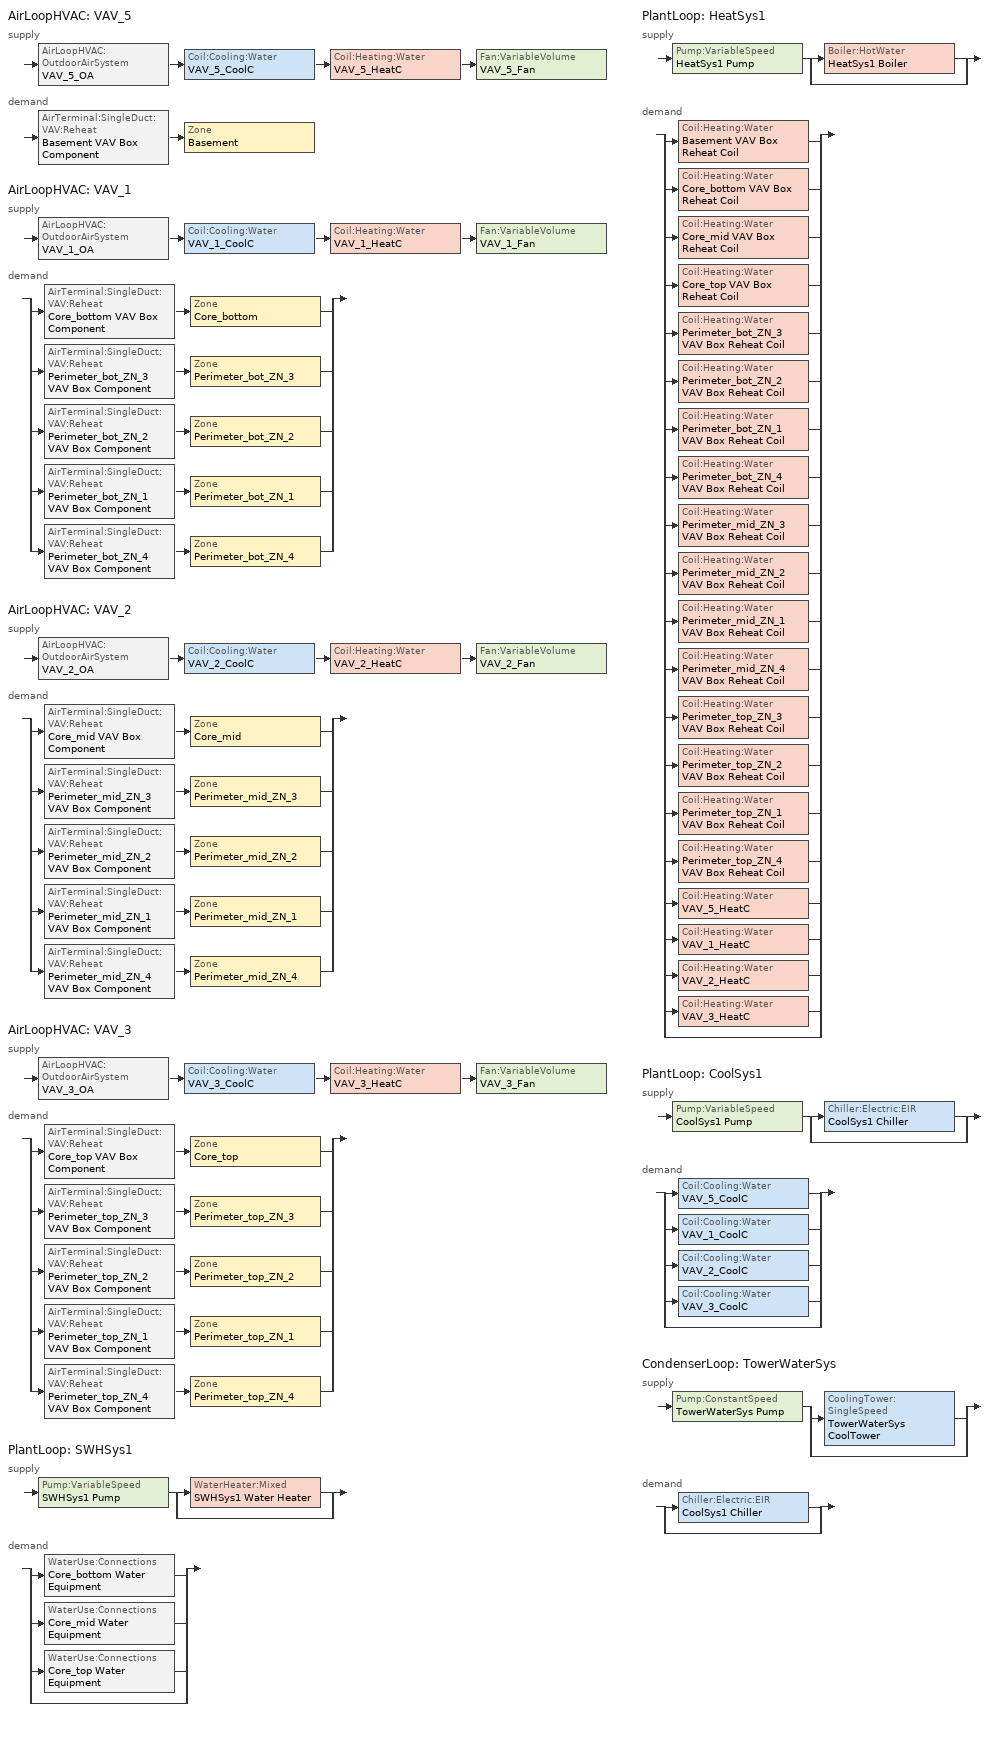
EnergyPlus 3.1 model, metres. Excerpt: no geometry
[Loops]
AirLoopHVAC 'VAV_5'
 supply: AirLoopHVAC:OutdoorAirSystem 'VAV_5_OA' > Coil:Cooling:Water 'VAV_5_CoolC' > Coil:Heating:Water 'VAV_5_HeatC' > Fan:VariableVolume 'VAV_5_Fan'
 demand: AirTerminal:SingleDuct:VAV:Reheat 'Basement VAV Box Component' > Zone 'Basement'
AirLoopHVAC 'VAV_1'
 supply: AirLoopHVAC:OutdoorAirSystem 'VAV_1_OA' > Coil:Cooling:Water 'VAV_1_CoolC' > Coil:Heating:Water 'VAV_1_HeatC' > Fan:VariableVolume 'VAV_1_Fan'
 demand: split
  | AirTerminal:SingleDuct:VAV:Reheat 'Core_bottom VAV Box Component' > Zone 'Core_bottom'
  | AirTerminal:SingleDuct:VAV:Reheat 'Perimeter_bot_ZN_3 VAV Box Component' > Zone 'Perimeter_bot_ZN_3'
  | AirTerminal:SingleDuct:VAV:Reheat 'Perimeter_bot_ZN_2 VAV Box Component' > Zone 'Perimeter_bot_ZN_2'
  | AirTerminal:SingleDuct:VAV:Reheat 'Perimeter_bot_ZN_1 VAV Box Component' > Zone 'Perimeter_bot_ZN_1'
  | AirTerminal:SingleDuct:VAV:Reheat 'Perimeter_bot_ZN_4 VAV Box Component' > Zone 'Perimeter_bot_ZN_4'
AirLoopHVAC 'VAV_2'
 supply: AirLoopHVAC:OutdoorAirSystem 'VAV_2_OA' > Coil:Cooling:Water 'VAV_2_CoolC' > Coil:Heating:Water 'VAV_2_HeatC' > Fan:VariableVolume 'VAV_2_Fan'
 demand: split
  | AirTerminal:SingleDuct:VAV:Reheat 'Core_mid VAV Box Component' > Zone 'Core_mid'
  | AirTerminal:SingleDuct:VAV:Reheat 'Perimeter_mid_ZN_3 VAV Box Component' > Zone 'Perimeter_mid_ZN_3'
  | AirTerminal:SingleDuct:VAV:Reheat 'Perimeter_mid_ZN_2 VAV Box Component' > Zone 'Perimeter_mid_ZN_2'
  | AirTerminal:SingleDuct:VAV:Reheat 'Perimeter_mid_ZN_1 VAV Box Component' > Zone 'Perimeter_mid_ZN_1'
  | AirTerminal:SingleDuct:VAV:Reheat 'Perimeter_mid_ZN_4 VAV Box Component' > Zone 'Perimeter_mid_ZN_4'
AirLoopHVAC 'VAV_3'
 supply: AirLoopHVAC:OutdoorAirSystem 'VAV_3_OA' > Coil:Cooling:Water 'VAV_3_CoolC' > Coil:Heating:Water 'VAV_3_HeatC' > Fan:VariableVolume 'VAV_3_Fan'
 demand: split
  | AirTerminal:SingleDuct:VAV:Reheat 'Core_top VAV Box Component' > Zone 'Core_top'
  | AirTerminal:SingleDuct:VAV:Reheat 'Perimeter_top_ZN_3 VAV Box Component' > Zone 'Perimeter_top_ZN_3'
  | AirTerminal:SingleDuct:VAV:Reheat 'Perimeter_top_ZN_2 VAV Box Component' > Zone 'Perimeter_top_ZN_2'
  | AirTerminal:SingleDuct:VAV:Reheat 'Perimeter_top_ZN_1 VAV Box Component' > Zone 'Perimeter_top_ZN_1'
  | AirTerminal:SingleDuct:VAV:Reheat 'Perimeter_top_ZN_4 VAV Box Component' > Zone 'Perimeter_top_ZN_4'
PlantLoop 'SWHSys1'
 supply: Pump:VariableSpeed 'SWHSys1 Pump' > split
  | WaterHeater:Mixed 'SWHSys1 Water Heater'
  | bypass
 demand: split
  | WaterUse:Connections 'Core_bottom Water Equipment'
  | WaterUse:Connections 'Core_mid Water Equipment'
  | WaterUse:Connections 'Core_top Water Equipment'
  | bypass
PlantLoop 'HeatSys1'
 supply: Pump:VariableSpeed 'HeatSys1 Pump' > split
  | Boiler:HotWater 'HeatSys1 Boiler'
  | bypass
 demand: split
  | Coil:Heating:Water 'Basement VAV Box Reheat Coil'
  | Coil:Heating:Water 'Core_bottom VAV Box Reheat Coil'
  | Coil:Heating:Water 'Core_mid VAV Box Reheat Coil'
  | Coil:Heating:Water 'Core_top VAV Box Reheat Coil'
  | Coil:Heating:Water 'Perimeter_bot_ZN_3 VAV Box Reheat Coil'
  | Coil:Heating:Water 'Perimeter_bot_ZN_2 VAV Box Reheat Coil'
  | Coil:Heating:Water 'Perimeter_bot_ZN_1 VAV Box Reheat Coil'
  | Coil:Heating:Water 'Perimeter_bot_ZN_4 VAV Box Reheat Coil'
  | Coil:Heating:Water 'Perimeter_mid_ZN_3 VAV Box Reheat Coil'
  | Coil:Heating:Water 'Perimeter_mid_ZN_2 VAV Box Reheat Coil'
  | Coil:Heating:Water 'Perimeter_mid_ZN_1 VAV Box Reheat Coil'
  | Coil:Heating:Water 'Perimeter_mid_ZN_4 VAV Box Reheat Coil'
  | Coil:Heating:Water 'Perimeter_top_ZN_3 VAV Box Reheat Coil'
  | Coil:Heating:Water 'Perimeter_top_ZN_2 VAV Box Reheat Coil'
  | Coil:Heating:Water 'Perimeter_top_ZN_1 VAV Box Reheat Coil'
  | Coil:Heating:Water 'Perimeter_top_ZN_4 VAV Box Reheat Coil'
  | Coil:Heating:Water 'VAV_5_HeatC'
  | Coil:Heating:Water 'VAV_1_HeatC'
  | Coil:Heating:Water 'VAV_2_HeatC'
  | Coil:Heating:Water 'VAV_3_HeatC'
  | bypass
PlantLoop 'CoolSys1'
 supply: Pump:VariableSpeed 'CoolSys1 Pump' > split
  | Chiller:Electric:EIR 'CoolSys1 Chiller'
  | bypass
 demand: split
  | Coil:Cooling:Water 'VAV_5_CoolC'
  | Coil:Cooling:Water 'VAV_1_CoolC'
  | Coil:Cooling:Water 'VAV_2_CoolC'
  | Coil:Cooling:Water 'VAV_3_CoolC'
  | bypass
CondenserLoop 'TowerWaterSys'
 supply: Pump:ConstantSpeed 'TowerWaterSys Pump' > split
  | CoolingTower:SingleSpeed 'TowerWaterSys CoolTower'
  | bypass
 demand: split
  | Chiller:Electric:EIR 'CoolSys1 Chiller'
  | bypass
[Material:NoMass]
AIR: Roughness=Smooth; Thermal Resistance {(m2-K)/W}=0.2515; Thermal Absorptance=0.8; Solar Absorptance=0.5; Visible Absorptance=0.5
[ComponentCost:LineItem]
Name | Line Item Type | Item | Cost per Each | Quantity | Cost per Unit of Output Capacity
People:Basement | General | Basement | 1 | 95.8476
LIGHTING EQUIP:Basement | Lights | Basement |  |  | 1
ElectricEquipment:Basement:PlugMisc | General | Basement | 1 | 17.2454
People:Core_bottom | General | Core_bottom | 1 | 136.239
LIGHTING EQUIP:Core_bottom | Lights | Core_bottom |  |  | 1
ElectricEquipment:Core_bottom:PlugMisc | General | Core_bottom | 1 | 20.4358
People:Core_mid | General | Core_mid | 1 | 1362.39
LIGHTING EQUIP:Core_mid | Lights | Core_mid |  |  | 1
ElectricEquipment:Core_mid:PlugMisc | General | Core_mid | 1 | 204.3585
Infiltration:Core_top | General | Core_top | 1 | 0.7721
People:Core_top | General | Core_top | 1 | 136.239
LIGHTING EQUIP:Core_top | Lights | Core_top |  |  | 1
ElectricEquipment:Core_top:Elevators | General | Core_top | 1 | 240.7403
Infiltration:Perimeter_bot_ZN_3 | General | Perimeter_bot_ZN_3 | 1 | 0.0597
People:Perimeter_bot_ZN_3 | General | Perimeter_bot_ZN_3 | 1 | 16.8616
LIGHTING EQUIP:Perimeter_bot_ZN_3 | Lights | Perimeter_bot_ZN_3 |  |  | 1
ElectricEquipment:Perimeter_bot_ZN_3:PlugMisc | General | Perimeter_bot_ZN_3 | 1 | 2.5292
Infiltration:Perimeter_bot_ZN_2 | General | Perimeter_bot_ZN_2 | 1 | 0.04
People:Perimeter_bot_ZN_2 | General | Perimeter_bot_ZN_2 | 1 | 10.8663
LIGHTING EQUIP:Perimeter_bot_ZN_2 | Lights | Perimeter_bot_ZN_2 |  |  | 1
ElectricEquipment:Perimeter_bot_ZN_2:PlugMisc | General | Perimeter_bot_ZN_2 | 1 | 1.6299
Infiltration:Perimeter_bot_ZN_1 | General | Perimeter_bot_ZN_1 | 1 | 0.0597
People:Perimeter_bot_ZN_1 | General | Perimeter_bot_ZN_1 | 1 | 16.862
LIGHTING EQUIP:Perimeter_bot_ZN_1 | Lights | Perimeter_bot_ZN_1 |  |  | 1
ElectricEquipment:Perimeter_bot_ZN_1:PlugMisc | General | Perimeter_bot_ZN_1 | 1 | 2.5293
Infiltration:Perimeter_bot_ZN_4 | General | Perimeter_bot_ZN_4 | 1 | 0.04
People:Perimeter_bot_ZN_4 | General | Perimeter_bot_ZN_4 | 1 | 10.8663
LIGHTING EQUIP:Perimeter_bot_ZN_4 | Lights | Perimeter_bot_ZN_4 |  |  | 1
ElectricEquipment:Perimeter_bot_ZN_4:PlugMisc | General | Perimeter_bot_ZN_4 | 1 | 1.6299
Infiltration:Perimeter_mid_ZN_3 | General | Perimeter_mid_ZN_3 | 1 | 0.5972
People:Perimeter_mid_ZN_3 | General | Perimeter_mid_ZN_3 | 1 | 168.6161
LIGHTING EQUIP:Perimeter_mid_ZN_3 | Lights | Perimeter_mid_ZN_3 |  |  | 1
ElectricEquipment:Perimeter_mid_ZN_3:PlugMisc | General | Perimeter_mid_ZN_3 | 1 | 25.2924
Infiltration:Perimeter_mid_ZN_2 | General | Perimeter_mid_ZN_2 | 1 | 0.4003
People:Perimeter_mid_ZN_2 | General | Perimeter_mid_ZN_2 | 1 | 108.6626
LIGHTING EQUIP:Perimeter_mid_ZN_2 | Lights | Perimeter_mid_ZN_2 |  |  | 1
ElectricEquipment:Perimeter_mid_ZN_2:PlugMisc | General | Perimeter_mid_ZN_2 | 1 | 16.2994
Infiltration:Perimeter_mid_ZN_1 | General | Perimeter_mid_ZN_1 | 1 | 0.5972
People:Perimeter_mid_ZN_1 | General | Perimeter_mid_ZN_1 | 1 | 168.6198
LIGHTING EQUIP:Perimeter_mid_ZN_1 | Lights | Perimeter_mid_ZN_1 |  |  | 1
ElectricEquipment:Perimeter_mid_ZN_1:PlugMisc | General | Perimeter_mid_ZN_1 | 1 | 25.293
Infiltration:Perimeter_mid_ZN_4 | General | Perimeter_mid_ZN_4 | 1 | 0.4003
People:Perimeter_mid_ZN_4 | General | Perimeter_mid_ZN_4 | 1 | 108.6626
LIGHTING EQUIP:Perimeter_mid_ZN_4 | Lights | Perimeter_mid_ZN_4 |  |  | 1
ElectricEquipment:Perimeter_mid_ZN_4:PlugMisc | General | Perimeter_mid_ZN_4 | 1 | 16.2994
Infiltration:Perimeter_top_ZN_3 | General | Perimeter_top_ZN_3 | 1 | 0.1553
People:Perimeter_top_ZN_3 | General | Perimeter_top_ZN_3 | 1 | 16.8616
LIGHTING EQUIP:Perimeter_top_ZN_3 | Lights | Perimeter_top_ZN_3 |  |  | 1
ElectricEquipment:Perimeter_top_ZN_3:PlugMisc | General | Perimeter_top_ZN_3 | 1 | 2.5292
Infiltration:Perimeter_top_ZN_2 | General | Perimeter_top_ZN_2 | 1 | 0.1016
People:Perimeter_top_ZN_2 | General | Perimeter_top_ZN_2 | 1 | 10.8663
LIGHTING EQUIP:Perimeter_top_ZN_2 | Lights | Perimeter_top_ZN_2 |  |  | 1
ElectricEquipment:Perimeter_top_ZN_2:PlugMisc | General | Perimeter_top_ZN_2 | 1 | 1.6299
Infiltration:Perimeter_top_ZN_1 | General | Perimeter_top_ZN_1 | 1 | 0.1553
People:Perimeter_top_ZN_1 | General | Perimeter_top_ZN_1 | 1 | 16.862
LIGHTING EQUIP:Perimeter_top_ZN_1 | Lights | Perimeter_top_ZN_1 |  |  | 1
ElectricEquipment:Perimeter_top_ZN_1:PlugMisc | General | Perimeter_top_ZN_1 | 1 | 2.5293
Infiltration:Perimeter_top_ZN_4 | General | Perimeter_top_ZN_4 | 1 | 0.1016
People:Perimeter_top_ZN_4 | General | Perimeter_top_ZN_4 | 1 | 10.8663
LIGHTING EQUIP:Perimeter_top_ZN_4 | Lights | Perimeter_top_ZN_4 |  |  | 1
ElectricEquipment:Perimeter_top_ZN_4:PlugMisc | General | Perimeter_top_ZN_4 | 1 | 1.6299
[Sizing:Zone] Zone Cooling Design Supply Air Temperature {C}=14; Zone Heating Design Supply Air Temperature {C}=40; Zone Cooling Design Supply Air Humidity Ratio {kg-H20/kg-air}=0.0085; Zone Heating Design Supply Air Humidity Ratio {kg-H20/kg-air}=0.008; Outdoor Air Method=Flow/Zone; Outside Air Flow per Zone Floor Area {(m3/s)/m2}=0; Cooling Design Air Flow Method {Flow/Zone | DesignDay | DesignDayWithLimit}=DesignDayWithLimit; Cooling Minimum Air Flow=0; Cooling Minimum Air Flow Fraction=0; Heating Design Air Flow Method {Flow/Zone | DesignDay}=DesignDay; Heating Design Air Flow Rate=0
Name | Outside Air Flow per Zone {m3/s}
Basement | 0.958476
Core_bottom; Core_mid; Core_top | 1.36239
Perimeter_bot_ZN_3; Perimeter_mid_ZN_3; Perimeter_top_ZN_3 | 0.168616
Perimeter_bot_ZN_2; Perimeter_bot_ZN_4; Perimeter_mid_ZN_2; Perimeter_mid_ZN_4; Perimeter_top_ZN_2; Perimeter_top_ZN_4 | 0.108663
Perimeter_bot_ZN_1; Perimeter_mid_ZN_1; Perimeter_top_ZN_1 | 0.16862
[ZoneControl:Thermostat] Control Type Schedule=Dual Zone Control Type Sched
Name | Zone | Control 1
Basement Thermostat | Basement | Basement DualSPSched
Core_bottom Thermostat | Core_bottom | Core_bottom DualSPSched
Core_mid Thermostat | Core_mid | Core_mid DualSPSched
Core_top Thermostat | Core_top | Core_top DualSPSched
Perimeter_bot_ZN_3 Thermostat | Perimeter_bot_ZN_3 | Perimeter_bot_ZN_3 DualSPSched
Perimeter_bot_ZN_2 Thermostat | Perimeter_bot_ZN_2 | Perimeter_bot_ZN_2 DualSPSched
Perimeter_bot_ZN_1 Thermostat | Perimeter_bot_ZN_1 | Perimeter_bot_ZN_1 DualSPSched
Perimeter_bot_ZN_4 Thermostat | Perimeter_bot_ZN_4 | Perimeter_bot_ZN_4 DualSPSched
Perimeter_mid_ZN_3 Thermostat | Perimeter_mid_ZN_3 | Perimeter_mid_ZN_3 DualSPSched
Perimeter_mid_ZN_2 Thermostat | Perimeter_mid_ZN_2 | Perimeter_mid_ZN_2 DualSPSched
Perimeter_mid_ZN_1 Thermostat | Perimeter_mid_ZN_1 | Perimeter_mid_ZN_1 DualSPSched
Perimeter_mid_ZN_4 Thermostat | Perimeter_mid_ZN_4 | Perimeter_mid_ZN_4 DualSPSched
Perimeter_top_ZN_3 Thermostat | Perimeter_top_ZN_3 | Perimeter_top_ZN_3 DualSPSched
Perimeter_top_ZN_2 Thermostat | Perimeter_top_ZN_2 | Perimeter_top_ZN_2 DualSPSched
Perimeter_top_ZN_1 Thermostat | Perimeter_top_ZN_1 | Perimeter_top_ZN_1 DualSPSched
Perimeter_top_ZN_4 Thermostat | Perimeter_top_ZN_4 | Perimeter_top_ZN_4 DualSPSched
[ThermostatSetpoint:DualSetpoint] Heating Setpoint Temperature Schedule=HTGSETP_SCH; Cooling Setpoint Temperature Schedule=CLGSETP_SCH
Basement DualSPSched; Core_bottom DualSPSched; Core_mid DualSPSched; Core_top DualSPSched; Perimeter_bot_ZN_3 DualSPSched; Perimeter_bot_ZN_2 DualSPSched; Perimeter_bot_ZN_1 DualSPSched; Perimeter_bot_ZN_4 DualSPSched; Perimeter_mid_ZN_3 DualSPSched; Perimeter_mid_ZN_2 DualSPSched; Perimeter_mid_ZN_1 DualSPSched; Perimeter_mid_ZN_4 DualSPSched; Perimeter_top_ZN_3 DualSPSched; Perimeter_top_ZN_2 DualSPSched; Perimeter_top_ZN_1 DualSPSched; Perimeter_top_ZN_4 DualSPSched
[Zone equipment]
Basement: Basement VAV Box Component
Core_bottom: Core_bottom VAV Box Component
Core_mid: Core_mid VAV Box Component
Core_top: Core_top VAV Box Component
Perimeter_bot_ZN_3: Perimeter_bot_ZN_3 VAV Box Component
Perimeter_bot_ZN_2: Perimeter_bot_ZN_2 VAV Box Component
Perimeter_bot_ZN_1: Perimeter_bot_ZN_1 VAV Box Component
Perimeter_bot_ZN_4: Perimeter_bot_ZN_4 VAV Box Component
Perimeter_mid_ZN_3: Perimeter_mid_ZN_3 VAV Box Component
Perimeter_mid_ZN_2: Perimeter_mid_ZN_2 VAV Box Component
Perimeter_mid_ZN_1: Perimeter_mid_ZN_1 VAV Box Component
Perimeter_mid_ZN_4: Perimeter_mid_ZN_4 VAV Box Component
Perimeter_top_ZN_3: Perimeter_top_ZN_3 VAV Box Component
Perimeter_top_ZN_2: Perimeter_top_ZN_2 VAV Box Component
Perimeter_top_ZN_1: Perimeter_top_ZN_1 VAV Box Component
Perimeter_top_ZN_4: Perimeter_top_ZN_4 VAV Box Component
[AirTerminal:SingleDuct:VAV:Reheat] Availability Schedule=ALWAYS_ON; Maximum Air Flow Rate {m3/s}=AUTOSIZE; Zone Minimum Air Flow Input Method=Constant; Constant Minimum Air Flow Fraction=0.3; Maximum Hot Water or Steam Flow Rate {m3/s}=AUTOSIZE; Minimum Hot Water or Steam Flow Rate {m3/s}=0; Convergence Tolerance=0.001; Damper Heating Action=Normal
Name | Reheat Coil
Basement VAV Box Component | Basement VAV Box Reheat Coil
Core_bottom VAV Box Component | Core_bottom VAV Box Reheat Coil
Core_mid VAV Box Component | Core_mid VAV Box Reheat Coil
Core_top VAV Box Component | Core_top VAV Box Reheat Coil
Perimeter_bot_ZN_3 VAV Box Component | Perimeter_bot_ZN_3 VAV Box Reheat Coil
Perimeter_bot_ZN_2 VAV Box Component | Perimeter_bot_ZN_2 VAV Box Reheat Coil
Perimeter_bot_ZN_1 VAV Box Component | Perimeter_bot_ZN_1 VAV Box Reheat Coil
Perimeter_bot_ZN_4 VAV Box Component | Perimeter_bot_ZN_4 VAV Box Reheat Coil
Perimeter_mid_ZN_3 VAV Box Component | Perimeter_mid_ZN_3 VAV Box Reheat Coil
Perimeter_mid_ZN_2 VAV Box Component | Perimeter_mid_ZN_2 VAV Box Reheat Coil
Perimeter_mid_ZN_1 VAV Box Component | Perimeter_mid_ZN_1 VAV Box Reheat Coil
Perimeter_mid_ZN_4 VAV Box Component | Perimeter_mid_ZN_4 VAV Box Reheat Coil
Perimeter_top_ZN_3 VAV Box Component | Perimeter_top_ZN_3 VAV Box Reheat Coil
Perimeter_top_ZN_2 VAV Box Component | Perimeter_top_ZN_2 VAV Box Reheat Coil
Perimeter_top_ZN_1 VAV Box Component | Perimeter_top_ZN_1 VAV Box Reheat Coil
Perimeter_top_ZN_4 VAV Box Component | Perimeter_top_ZN_4 VAV Box Reheat Coil
[Coil:Heating:Water] Availablility Schedule=ALWAYS_ON; U-Factor Times Area Value {W/K}=AUTOSIZE; Maximum Water Flow Rate {m3/s}=AUTOSIZE; Coil Peformance input method=UFactorTimesAreaAndDesignWaterFlowRate; Nominal Capacity=AUTOSIZE; Design Inlet Water Temperature=82.2; Design Inlet Air Temperature=16.6; Design Outlet Water Temperature=71.1; Design Outlet Air Temperature=32.2
Basement VAV Box Reheat Coil; Core_bottom VAV Box Reheat Coil; Core_mid VAV Box Reheat Coil; Core_top VAV Box Reheat Coil; Perimeter_bot_ZN_3 VAV Box Reheat Coil; Perimeter_bot_ZN_2 VAV Box Reheat Coil; Perimeter_bot_ZN_1 VAV Box Reheat Coil; Perimeter_bot_ZN_4 VAV Box Reheat Coil; Perimeter_mid_ZN_3 VAV Box Reheat Coil; Perimeter_mid_ZN_2 VAV Box Reheat Coil; Perimeter_mid_ZN_1 VAV Box Reheat Coil; Perimeter_mid_ZN_4 VAV Box Reheat Coil; Perimeter_top_ZN_3 VAV Box Reheat Coil; Perimeter_top_ZN_2 VAV Box Reheat Coil; Perimeter_top_ZN_1 VAV Box Reheat Coil; Perimeter_top_ZN_4 VAV Box Reheat Coil; VAV_5_HeatC; VAV_1_HeatC; VAV_2_HeatC; VAV_3_HeatC
[WaterUse:Connections]
Name | Water Use Equipment 1
Core_bottom Water Equipment | Core_bottom Water Equipment
Core_mid Water Equipment | Core_mid Water Equipment
Core_top Water Equipment | Core_top Water Equipment
[WaterUse:Equipment] Peak Flow Rate {m3/s}=2.23972e-05; Flow Rate Fraction Schedule=BLDG_SWH_SCH
Name | Target Temperature Schedule | Hot Water Supply Temperature Schedule Name  {C} | Zone | Sensible Fraction Schedule | Latent Fraction Schedule
Core_bottom Water Equipment | Core_bottom Water Equipment Temp Sched | Core_bottom Water Equipment Hot Supply Temp Sched | Core_bottom | Core_bottom Water Equipment Sensible fract sched | Core_bottom Water Equipment Latent fract sched
Core_mid Water Equipment | Core_mid Water Equipment Temp Sched | Core_mid Water Equipment Hot Supply Temp Sched | Core_mid | Core_mid Water Equipment Sensible fract sched | Core_mid Water Equipment Latent fract sched
Core_top Water Equipment | Core_top Water Equipment Temp Sched | Core_top Water Equipment Hot Supply Temp Sched | Core_top | Core_top Water Equipment Sensible fract sched | Core_top Water Equipment Latent fract sched
[AirLoopHVAC] Design Supply Air Flow Rate {m3/s}=AUTOSIZE
VAV_5; VAV_1; VAV_2; VAV_3
[Controller:WaterCoil] Control Variable {Temperature | HumidityRatio | TemperatureAndHumidityRatio | Flow}=Temperature; Maximum Actuated Flow {m3/s}=AUTOSIZE; Minimum Actuated Flow {m3/s}=0
Name | Action {Normal | Reverse} | Actuator Variable {Flow} | Actuator Variable {FLOW} | Controller Convergence Tolerance {delta C} [Delta temp from setpoint]
VAV_5_CoolC_Controller; VAV_1_CoolC_Controller; VAV_2_CoolC_Controller; VAV_3_CoolC_Controller | Reverse | Flow
VAV_5_HeatC_Controller; VAV_1_HeatC_Controller; VAV_2_HeatC_Controller; VAV_3_HeatC_Controller | Normal |  | Flow | 0.0001
[SetpointManager:Scheduled]
Name | Control Variable {Temperature| others } | Schedule | Setpoint Node or NodeList | Control Variable {TEMP} | Setpoint Node
VAV_5 SAT setpoint | Temperature | Seasonal-Reset-Supply-Air-Temp-Sch | VAV_5 Supply Equipment Outlet Node
VAV_1 SAT setpoint | Temperature | Seasonal-Reset-Supply-Air-Temp-Sch | VAV_1 Supply Equipment Outlet Node
VAV_2 SAT setpoint | Temperature | Seasonal-Reset-Supply-Air-Temp-Sch | VAV_2 Supply Equipment Outlet Node
VAV_3 SAT setpoint | Temperature | Seasonal-Reset-Supply-Air-Temp-Sch | VAV_3 Supply Equipment Outlet Node
SWHSys1 Loop Setpoint Manager |  | SWHSys1-Loop-Temp-Schedule |  | Temperature | SWHSys1 Supply Outlet Node
HeatSys1 Loop Setpoint Manager |  | HW-Loop-Temp-Schedule |  | Temperature | HeatSys1 Supply Outlet Node
CoolSys1 Loop Setpoint Manager |  | CW-Loop-Temp-Schedule |  | Temperature | CoolSys1 Supply Outlet Node
[SetpointManager:MixedAir]
Name | Control Variable {Temperature} | Setpoint Node or NodeList | Control Variable
VAV_5_CoolC SAT Manager | Temperature | VAV_5_CoolC-VAV_5_HeatCNode
VAV_5_HeatC SAT Manager | Temperature | VAV_5_HeatC-VAV_5_FanNode
VAV_5_OAMixed Air Temp Manager |  | VAV_5_OA-VAV_5_CoolCNode | Temperature
VAV_1_CoolC SAT Manager | Temperature | VAV_1_CoolC-VAV_1_HeatCNode
VAV_1_HeatC SAT Manager | Temperature | VAV_1_HeatC-VAV_1_FanNode
VAV_1_OAMixed Air Temp Manager |  | VAV_1_OA-VAV_1_CoolCNode | Temperature
VAV_2_CoolC SAT Manager | Temperature | VAV_2_CoolC-VAV_2_HeatCNode
VAV_2_HeatC SAT Manager | Temperature | VAV_2_HeatC-VAV_2_FanNode
VAV_2_OAMixed Air Temp Manager |  | VAV_2_OA-VAV_2_CoolCNode | Temperature
VAV_3_CoolC SAT Manager | Temperature | VAV_3_CoolC-VAV_3_HeatCNode
VAV_3_HeatC SAT Manager | Temperature | VAV_3_HeatC-VAV_3_FanNode
VAV_3_OAMixed Air Temp Manager |  | VAV_3_OA-VAV_3_CoolCNode | Temperature
[Sizing:System] Type Of Load To Size On {Sensible}=Sensible; Design Outdoor Air Flow Rate {m3/s}=AUTOSIZE; Minimum System Air Flow Ratio=0.3; Preheat Design Temperature {C}=7; Preheat Design Humidity Ratio {kg-H2O/kg-air}=0.008; Precool Design Temperature {C}=12.8; Precool Design Humidity Ratio {kg-H2O/kg-air}=0.008; Central Cooling Design Supply Air Temperature {C}=12.8; Central Heating Design Supply Air Temperature {C}=16.7; Sizing Option {Coincident | NonCoincident}=NonCoincident; 100% Outdoor Air in Cooling {Yes | No}=No; 100% Outdoor Air in Heating {Yes | No}=No; Central Cooling Design Supply Air Humidity Ratio {kg-H2O/kg-air}=0.0085; Central Heating Design Supply Air Humidity Ratio {kg-H2O/kg-air}=0.008; Cooling Design Air Flow Method=DesignDay; Cooling Design Air Flow Rate {m3/s}=0; Heating Design Air Flow Method=DesignDay; Heating Design Air Flow Rate {m3/s}=0
VAV_5; VAV_1; VAV_2; VAV_3
[Controller:OutdoorAir] Minimum Outdoor Air Flow Rate {m3/s}=AUTOSIZE; Maximum Outdoor Air Flow Rate {m3/s}=AUTOSIZE; Economizer Control Type=DifferentialDryBulb; Economizer Control Action Type=ModulateFlow; Economizer Maximum Limit Dry-Bulb Temperature {C}=28; Economizer Maximum Limit Enthalpy {J/kg}=64000; Economizer Minimum Limit Dry-Bulb Temperature {C}=0; Lockout Type=NoLockout; Minimum Limit Type=FixedMinimum; Minimum Outdoor Air Schedule=MinOA_Sched
VAV_5_OA_Controller; VAV_1_OA_Controller; VAV_2_OA_Controller; VAV_3_OA_Controller
[Coil:Cooling:Water] Availability Schedule=ALWAYS_ON; Design Water Flow Rate {m3/s}=AUTOSIZE; Design Air Flow Rate {m3/s}=AUTOSIZE; Design Inlet Water Temperature {C}=AUTOSIZE; Design Inlet Air Temperature {C}=AUTOSIZE; Design Outlet Air Temperature {C}=AUTOSIZE; Design Inlet Humidity Ratio {kg-H2O/kg-air}=AUTOSIZE; Design Outlet Humidity Ratio {kg-H2O/kg-air}=AUTOSIZE; Type of Analysise {*******}=SimpleAnalysis; Heat Exchanger Configuration {*********}=CrossFlow
VAV_5_CoolC; VAV_1_CoolC; VAV_2_CoolC; VAV_3_CoolC
[Fan:VariableVolume] Availability Schedule=HVACOperationSchd; Maximum Flow Rate {m3/s}=AUTOSIZE; Minimum Flow Rate {m3/s}=0; Motor In Airstream Fraction=1; Fan Coefficient 1=0.0407599; Fan Coefficient 2=0.088045; Fan Coefficient 3=-0.0729261; Fan Coefficient 4=0.94374; Fan Coefficient 5=0
Name | Fan Efficiency | Pressure Rise {Pa} | Motor Efficiency
VAV_5_Fan | 0.5915 | 1388.304 | 0.91
VAV_1_Fan | 0.6084 | 1388.304 | 0.936
VAV_2_Fan | 0.6175 | 1388.304 | 0.95
VAV_3_Fan | 0.61425 | 1572.416 | 0.945
[PlantLoop] Fluid Type {WATER}=Water; Maximum Loop Flow Rate {m3/s}=AUTOSIZE; Minimum Loop Flow Rate {m3/s}=0; Loop Volume {m3}=AUTOSIZE; Load Distribution Scheme {OPTIMAL | SEQUENTIAL}=Optimal
Name | Loop Equipment Operation Scheme | Maximum Loop Temperature {C} | Minimum Loop Temperature {C}
SWHSys1 | SWHSys1 Loop Operation Scheme List | 60 | 10
HeatSys1 | HeatSys1 Loop Operation Scheme List | 100 | 10
CoolSys1 | CoolSys1 Loop Operation Scheme List | 98 | 1
[Sizing:Plant]
Name | Loop Type {COOLING | HEATING} | Design Loop Exit Temperature {C} | Design Loop Temperature Difference {C} | Loop Type {COOLING | HEATING | CONDENSER}
SWHSys1 | Heating | 60 | 5
HeatSys1 | Heating | 82 | 11
CoolSys1 | Cooling | 7.22 | 6.67
TowerWaterSys |  | 29.4 | 5.6 | CONDENSER
[PlantEquipmentOperationSchemes] Control Scheme 1 Schedule=PlantOnSched
Name | Control Scheme 1 Object Type {*******} | Control Scheme 1
SWHSys1 Loop Operation Scheme List | PlantEquipmentOperation:HeatingLoad | SWHSys1 Operation Scheme
HeatSys1 Loop Operation Scheme List | PlantEquipmentOperation:HeatingLoad | HeatSys1 Operation Scheme
CoolSys1 Loop Operation Scheme List | PlantEquipmentOperation:CoolingLoad | CoolSys1 Operation Scheme
[PlantEquipmentOperation:HeatingLoad] Load Range 1 Lower Limit {W}=0; Load Range 1 Upper Limit {W}=1000000000000000
Name | Priority Control 1 Equipment List
SWHSys1 Operation Scheme | SWHSys1 Equipment List
HeatSys1 Operation Scheme | HeatSys1 Equipment List
[PlantEquipmentList]
SWHSys1 Equipment List: SWHSys1 Water Heater
HeatSys1 Equipment List: HeatSys1 Boiler
CoolSys1 Equipment List: CoolSys1 Chiller
[Pump:VariableSpeed] Rated Flow Rate {m3/s}=AUTOSIZE; Rated Pump Head {Pa} [179352 Pa = 60 ft]=179352; Rated Power Consumption {W}=AUTOSIZE; Fraction of Motor Inefficiencies to Fluid Stream=0; Coefficient 1 of the Part Load Performance Curve=0; Coefficient 2 of the Part Load Performance Curve=1; Coefficient 3 of the Part Load Performance Curve=0; Coefficient 4 of the Part Load Performance Curve=0; Minimum Flow Rate {m3/s}=0; Pump Control Type {Continuous | Intermittent}=Intermittent
Name | Motor Efficiency
SWHSys1 Pump | 0.85
HeatSys1 Pump | 0.875
CoolSys1 Pump | 0.9
[WaterHeater:Mixed]
SWHSys1 Water Heater: Tank Volume {m3}=0.7571; Setpoint Temperature Schedule=SWHSys1 Water Heater Setpoint Temperature Schedule Name; Deadband Temperature Difference {deltaC}=2; Maximum Temperature Limit {C}=82.2222; Heater Control Type {Cycle | Modulate}=Cycle; Heater Maximum Capacity {W}=845000; Heater Fuel Type=NATURALGAS; Heater Thermal Efficiency=0.8; Off Cycle Parasitic Fuel Consumption Rate {W}=20; Off Cycle Parasitic Fuel Type=NATURALGAS; Off Cycle Parasitic Heat Fraction To Tank=0.8; On Cycle Parasitic Fuel Type=NATURALGAS; Ambient Temperature Indicator {Schedule | Zone | Outdoors}=SCHEDULE; Ambient Temperature Schedule=SWHSys1 Water Heater Ambient Temperature Schedule Name; Off Cycle Loss Coefficient to Ambient Temperature {W/K}=6; On Cycle Loss Coefficient to Ambient Temperature {W/K}=6; Use Side Effectiveness=1; Source Side Effectiveness=1; Use Side Design Flow Rate=AUTOSIZE; Source Side Design Flow Rate=AUTOSIZE; Indirect Water Heater Recovery Time=1.5
[Boiler:HotWater]
HeatSys1 Boiler: Fuel Type=NATURALGAS; Nominal Capacity {W}=AUTOSIZE; Nominal Thermal Efficiency=0.786; Design Water Outlet Temperature {C}=81; Design Water Flow Rate {m3/s}=AUTOSIZE; Minimum Part Load Ratio=0; Maximum Part Load Ratio=1.2; Optimum Part Load Ratio=1; Water Outlet Upper Temperature Limit {C}=95; Boiler Flow Mode=VariableFlow; Parasitic Electric Load=0; Sizing Factor=1
[PlantEquipmentOperation:CoolingLoad] Load Range 1 Lower Limit {W}=0
Name | Load Range 1 Upper Limit {W} | Priority Control 1 Equipment List
CoolSys1 Operation Scheme | 100000000000000 | CoolSys1 Equipment List
TowerWaterSys Operation Scheme | 1000000000000 | TowerWaterSys Equipment List
[Chiller:Electric:EIR]
CoolSys1 Chiller: Reference Capacity {W}=AUTOSIZE; Reference COP { }=5.5; Reference Leaving Chilled Water Temperature {C}=6.67; Reference Entering Condenser Fluid Temperature {C}=29.4; Reference Chilled Water Flow Rate {m3/s}=AutoSize; Reference Condenser Water Flow Rate {m3/s}=AutoSize; Cooling Capacity Function of Temperature Curve=TraneChillerClgCapFuncTemp; Electric Input to Cooling Output Ratio Function of Temperature Curve=TraneChillerEIRFuncTemp; Electric Input to Cooling Output Ratio Function of Part Load Ratio Curve=TraneChillerEIRFuncPLR; Minimum Part Load Ratio=0.15; Maximum Part Load Ratio=1; Optimum Part Load Ratio=0.8; Minimum Unloading Ratio=0.15; Condenser Type=WaterCooled; Condenser Fan Power Ratio {W/W}=0; Leaving Chilled Water Lower Temperature Limit {C}=2; Chiller Flow Mode=VariableFlow; Design Heat Recovery Water Flow Rate {m3/s}=0; Sizing Factor=1
[CondenserLoop]
TowerWaterSys: Fluid Type {WATER}=Water; Loop Equipment Operation Scheme=TowerWaterSys Loop Operation Scheme List; Maximum Loop Temperature {C}=80; Minimum Loop Temperature {C}=5; Maximum Loop Flow Rate {m3/s}=AUTOSIZE; Minimum Loop Flow Rate {m3/s}=0; Loop Volume {m3}=AUTOSIZE; Load Distribution Scheme {OPTIMAL | SEQUENTIAL}=Sequential
[CondenserEquipmentOperationSchemes]
TowerWaterSys Loop Operation Scheme List: Control Scheme 1 Object Type {*******}=PlantEquipmentOperation:CoolingLoad; Control Scheme 1=TowerWaterSys Operation Scheme; Control Scheme 1 Schedule=PlantOnSched
[CondenserEquipmentList]
TowerWaterSys Equipment List: TowerWaterSys CoolTower
[Pump:ConstantSpeed]
TowerWaterSys Pump: Rated Flow Rate {m3/s}=AUTOSIZE; Rated Pump Head {Pa} [179352 Pa = 60 ft]=179352; Rated Power Consumption {W}=AUTOSIZE; Motor Efficiency=0.87; Fraction of Motor Inefficiencies to Fluid Stream=0; Pump Control Type {Continuous | Intermittent}=Intermittent
[CoolingTower:SingleSpeed]
TowerWaterSys CoolTower: Design Water Flow Rate {m3/s}=AUTOSIZE; Design Air Flow Rate {m3/s}=AUTOSIZE; Fan Power At Design Air Flow Rate {W}=AUTOSIZE; U-Factor Times Area Value at Design Air Flow Rate {W/K}=AUTOSIZE; Air Flow Rate In Free Convection Regime {m3/s}=AUTOSIZE; U-Factor Times Area Value at Free Convection Air Flow Rate {W/K}=AUTOSIZE; Performance Input Method {NominalCapacity | UFactorTimesAreaAndDesignWaterFlowRate}=UFactorTimesAreaAndDesignWaterFlowRate; Evaporation Loss Mode { LossFactor | SaturatedExit }=SaturatedExit; Drift Loss Percent=0.008; Blowdown Calculation Mode { ConcentrationRatio | ScheduledRate }=ConcentrationRatio; Blowdown Concentration Ratio=3; Capacity Control  { FanCycling |  FluidBypass }=FanCycling; Sizing Factor=1
[Schedule:Compact]
BLDG_SWH_SCH: Through: 12/31, For: Weekdays SummerDesignDay, Until: 05:00, 0.05, Until: 06:00, 0.08, Until: 07:00, 0.07, Until: 08:00, 0.19, Until: 09:00, 0.35, Until: 10:00, 0.38, Until: 11:00, 0.39, Until: 12:00, 0.47, Until: 13:00, 0.57, Until: 14:00, 0.54, Until: 15:00, 0.34, Until: 16:00, 0.33, Until: 17:00, 0.44, Until: 18:00, 0.26, Until: 19:00, 0.21, Until: 20:00, 0.15, Until: 21:00, 0.17, Until: 22:00, 0.08, Until: 24:00, 0.05, For: Saturday WinterDesignDay, Until: 05:00, 0.05, Until: 06:00, 0.08, Until: 07:00, 0.07, Until: 08:00, 0.11, Until: 09:00, 0.15, Until: 10:00, 0.21, Until: 11:00, 0.19, Until: 12:00, 0.23, Until: 13:00, 0.2, Until: 14:00, 0.19, Until: 15:00, 0.15, Until: 16:00, 0.13, Until: 17:00, 0.14, Until: 21:00, 0.07, Until: 22:00, 0.09, Until: 24:00, 0.05, For: Sunday Holidays AllOtherDays, Until: 05:00, 0.04, Until: 06:00, 0.07, Until: 11:00, 0.04, Until: 13:00, 0.06, Until: 14:00, 0.09, Until: 15:00, 0.06, Until: 21:00, 0.04, Until: 22:00, 0.07, Until: 24:00, 0.04
ALWAYS_ON; PlantOnSched; MinOA_Sched: Through: 12/31, For: AllDays, Until: 24:00, 1
HVACOperationSchd: Through: 12/31, For: Weekdays SummerDesignDay, Until: 06:00, 0, Until: 22:00, 1, Until: 24:00, 0, For: Saturday WinterDesignDay, Until: 06:00, 0, Until: 18:00, 1, Until: 24:00, 0, For: Sunday Holidays AllOtherDays, Until: 24:00, 0
HTGSETP_SCH: Through: 12/31, For: Weekdays, Until: 05:00, 15.6, Until: 19:00, 21, Until: 24:00, 15.6, For SummerDesignDay, Until: 24:00, 15.6, For: Saturday, Until: 06:00, 15.6, Until: 17:00, 21, Until: 24:00, 15.6, For: WinterDesignDay, Until: 24:00, 21, For: Sunday Holidays AllOtherDays, Until: 24:00, 15.6
CLGSETP_SCH: Through: 12/31, For: Weekdays SummerDesignDay, Until: 06:00, 30, Until: 22:00, 24, Until: 24:00, 30, For: Saturday, Until: 06:00, 30, Until: 18:00, 24, Until: 24:00, 30, For WinterDesignDay, Until: 24:00, 30, For: Sunday Holidays AllOtherDays, Until: 24:00, 30
Dual Zone Control Type Sched: Through: 12/31, For: AllDays, Until: 24:00, 4
Seasonal-Reset-Supply-Air-Temp-Sch: Through: 3/31, For: AllDays, Until: 24:00, 13, Through: 9/30, For: AllDays, Until: 24:00, 13, Through: 12/31, For: AllDays, Until: 24:00, 13
CW-Loop-Temp-Schedule: Through: 12/31, For: AllDays, Until: 24:00, 6.7
HW-Loop-Temp-Schedule; SWHSys1-Loop-Temp-Schedule; SWHSys1 Water Heater Setpoint Temperature Schedule Name: Through: 12/31, For: AllDays, Until: 24:00, 60
Core_bottom Water Equipment Latent fract sched; Core_mid Water Equipment Latent fract sched; Core_top Water Equipment Latent fract sched: Through: 12/31, For: AllDays, Until: 24:00, 0.05
Core_bottom Water Equipment Sensible fract sched; Core_mid Water Equipment Sensible fract sched; Core_top Water Equipment Sensible fract sched: Through: 12/31, For: AllDays, Until: 24:00, 0.2
Core_bottom Water Equipment Temp Sched; Core_mid Water Equipment Temp Sched; Core_top Water Equipment Temp Sched: Through: 12/31, For: AllDays, Until: 24:00, 48.8
Core_bottom Water Equipment Hot Supply Temp Sched; Core_mid Water Equipment Hot Supply Temp Sched; Core_top Water Equipment Hot Supply Temp Sched: Through: 12/31, For: AllDays, Until: 24:00, 55
SWHSys1 Water Heater Ambient Temperature Schedule Name: Through: 12/31, For: AllDays, Until: 24:00, 22
[Curve:Biquadratic] Minimum Value of x=5; Maximum Value of x=10; Minimum Value of y=24; Maximum Value of y=35
Name | Coefficient1 Const | Coefficient2 x | Coefficient3 x**2 | Coefficient4 y | Coefficient5 y**2 | Coefficient6 x*y
TraneChillerClgCapFuncTemp | 1.07 | 0.0429 | 0.0004 | -0.0081 | 0 | -0.0004
TraneChillerEIRFuncTemp | 0.468 | -0.0138 | 0.0007 | 0.0109 | 0.0005 | -0.0007
[Curve:Quadratic]
TraneChillerEIRFuncPLR: Coefficient1 Const=0.141; Coefficient2 x=0.655; Coefficient3 x**2=0.203; Minimum Value of x=0; Maximum Value of x=1
